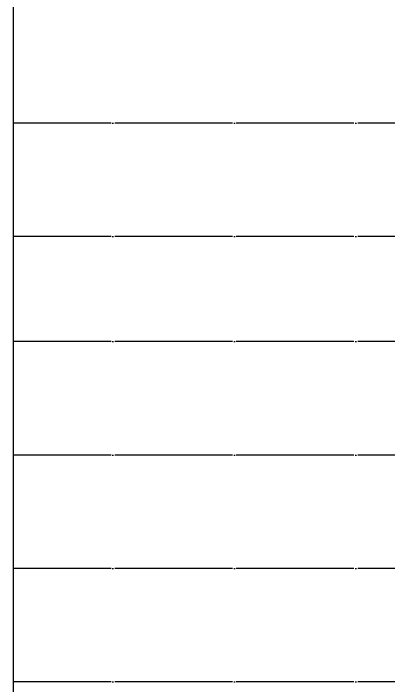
# Model space of a CAD drawing. Header units: millimetres. Extents: x 327808 to 2562540, y -728300 to 402793.
# Drawn here: x 1805050 to 1831876, y -633808 to -585813 of the extents above; entities that cross this region are included whole.
import ezdxf
from ezdxf.xclip import XClip

# ---------------------------------------------------------------- set-up
doc = ezdxf.new("R2010")
doc.units = ezdxf.units.MM
doc.header["$LTSCALE"] = 140
doc.header["$XCLIPFRAME"] = 0
doc.linetypes.add('XS-지하주차장$0$CEN', pattern=[62, 60, -1, 0, -1])
doc.layers.add('XS-지하주차장$0$CEN-P', color=14, linetype='XS-지하주차장$0$CEN')
doc.layers.add('XS-지하주차장$0$DEFPOINT', color=144, linetype='Continuous', plot=False)

# ---------------------------------------------------------------- blocks, each defined once
blk = doc.blocks.new('XS-지하주차장')
at = {"layer": 'XS-지하주차장$0$CEN-P'}
for p, q in [((727990, 134650), (504010, 134650)), ((727990, 126550), (504010, 126550)), ((727990, 119050), (504010, 119050)), ((727990, 110950), (504010, 110950)), ((727990, 102850), (504010, 102850)), ((727990, 94750), (504010, 94750))]:
    blk.add_line(p, q, dxfattribs=at)
at = {"layer": 'XS-지하주차장$0$DEFPOINT'}
blk.add_lwpolyline([(504010, 48390), (504010, 243390), (727990, 243390), (727990, 48390)], close=True, dxfattribs=at)

msp = doc.modelspace()

# ---------------------------------------------------------------- block references
ref = msp.add_blockref('XS-지하주차장', (1301040, -728300))
XClip(ref).set_block_clipping_path([(0, -0.0000000001), (1261500, 297000)])

doc.saveas('drawing.dxf')
